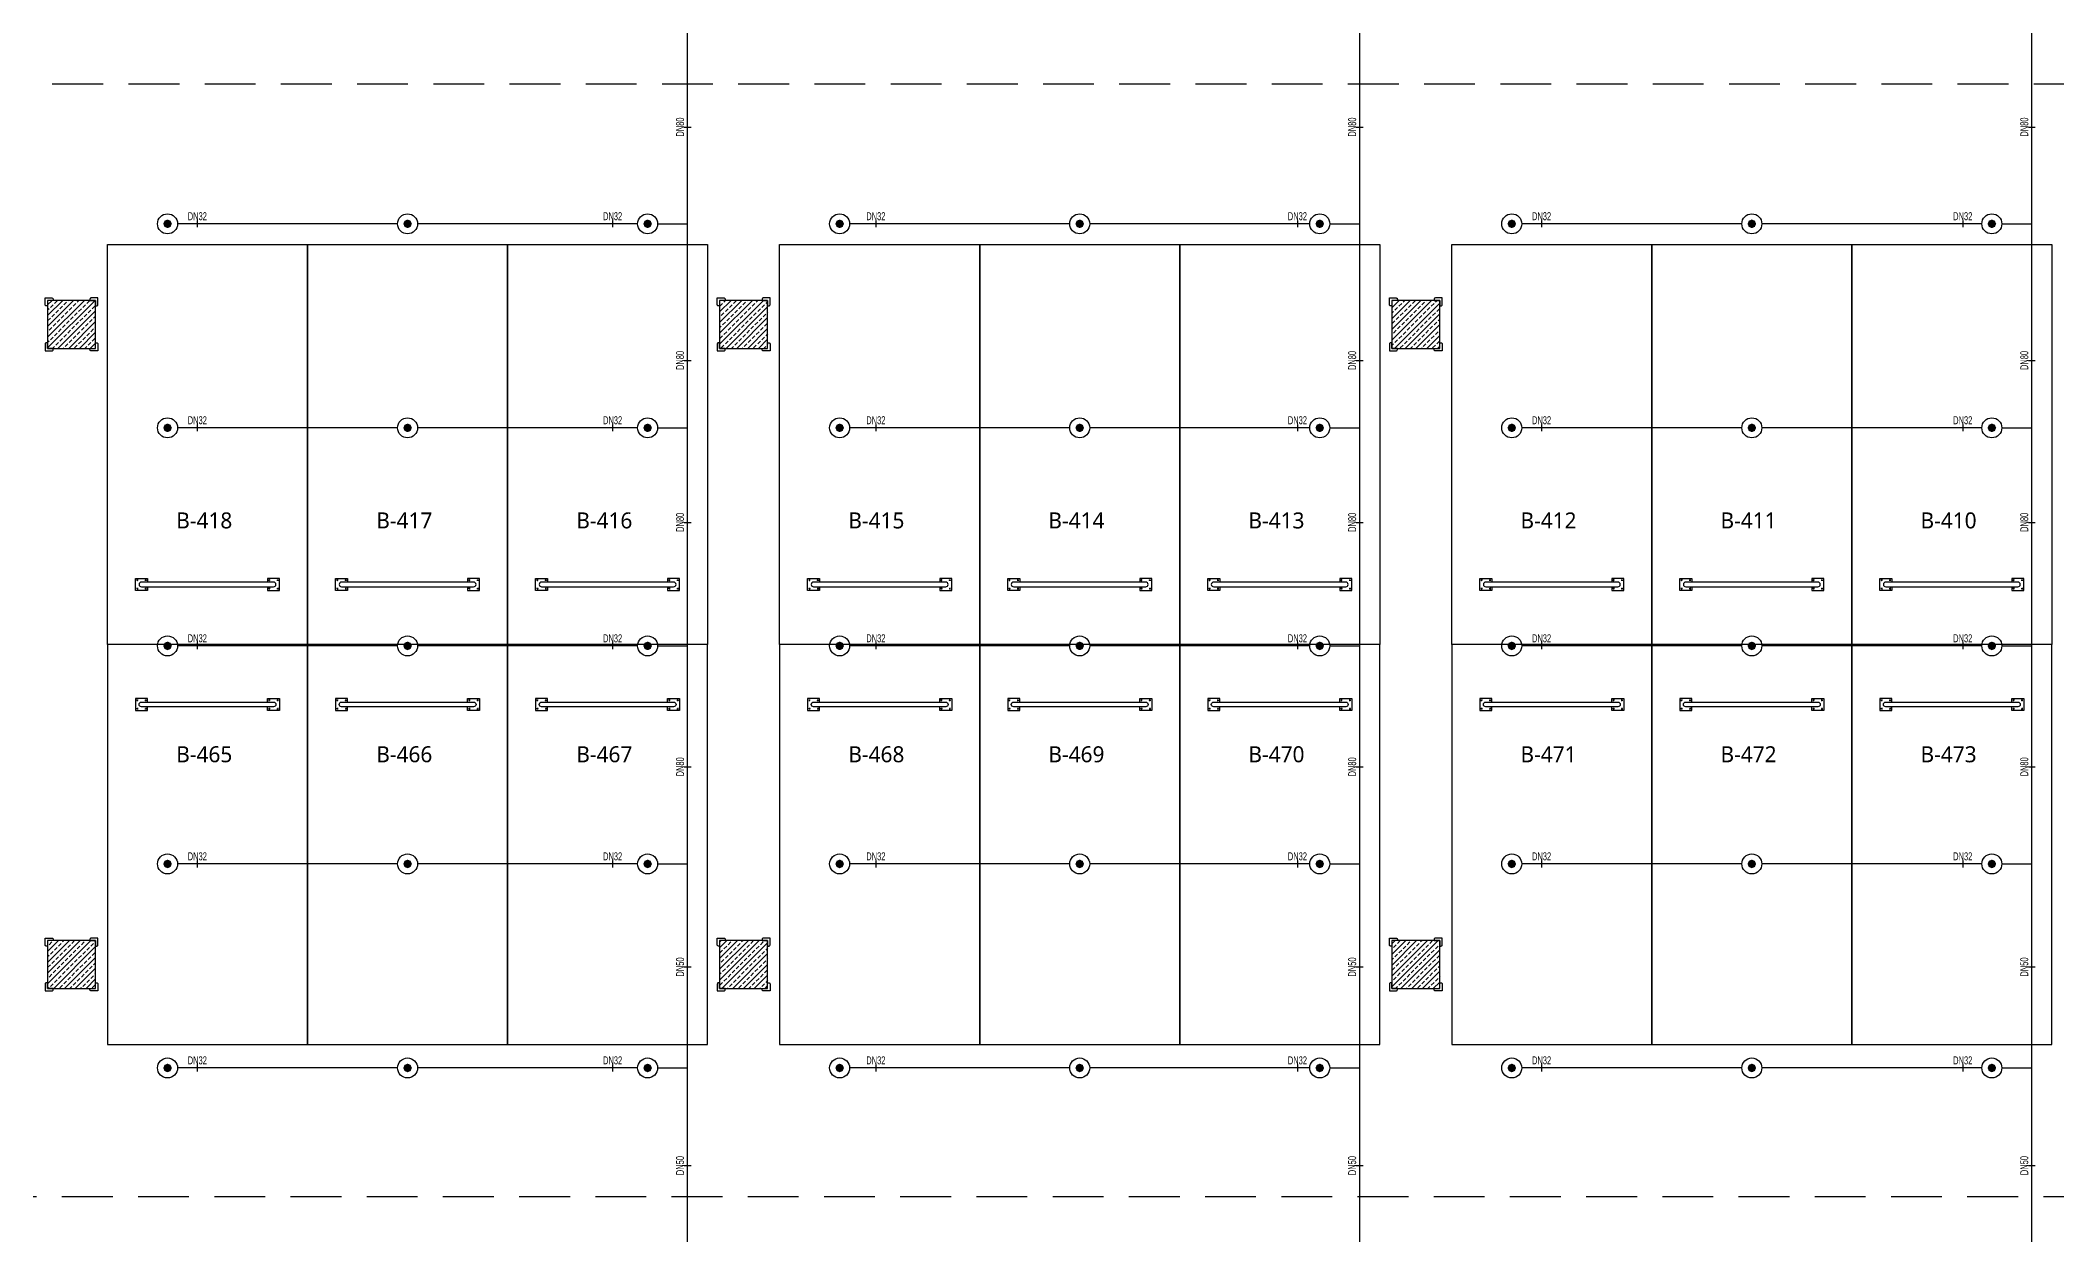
# Model space of a CAD drawing. Header units: millimetres. Extents: x -379292 to 1221486, y 92049 to 447512.
# Drawn here: x 368838 to 394038, y 173242 to 188169 of the extents above; entities that cross this region are included whole.
import ezdxf
from ezdxf.enums import TextEntityAlignment as Align

# ---------------------------------------------------------------- set-up
doc = ezdxf.new("R2010")
doc.units = ezdxf.units.MM
doc.linetypes.add('HIDDEN', pattern=[9.525, 6.35, -3.175])
for name, color, linetype in [('-M-YNGN-BORUID', 7, 'Continuous'), ('-M-YNGN-BORUUZUN', 7, 'Continuous'), ('-M-YNGN-BORUYUK', 7, 'Continuous'), ('-M-YNGN-SPR-YUK', 7, 'Continuous'), ('-M-YNGN-ZON4-CAP-', 7, 'Continuous'), ('-M-YNGN-ZON4-SPR-', 7, 'Continuous'), ('05_HATCH CONCRETE', 141, 'Continuous'), ('05_SYMBOL', 2, 'Continuous'), ('202-A-Y-MahalAd', 141, 'Continuous')]:
    doc.layers.add(name, color=color, linetype=linetype)
doc.layers.add('-M-YNGN-SPR-CAPCIZGI', color=188, linetype='Continuous', plot=False)
doc.layers.add('-M-YNGN-ZON4', color=3, linetype='SP', lineweight=30)
doc.styles.add('CIZGI', font='tahoma.ttf', dxfattribs={"width": 0.8, "oblique": 20})
doc.styles.add('HCAD', font='HCAD.SHX', dxfattribs={"width": 0.8, "height": 0.2})
doc.styles.add('PIPESIZE', font='hcad.shx', dxfattribs={"width": 0.8})
doc.styles.add('SPR-NOT', font='romans.shx')
doc.styles.get("Standard").update_dxf_attribs({"font": 'segoeuil.ttf'})
doc.linetypes.add('SP', pattern='A,2,-0.1,["SP",CIZGI,S=0.14,R=0.2,X=0,Y=-0.07],-0.255', length=2.355)
pattern_1 = [(225, (905000, -3e-07), (67.351921, -67.351921), []), (225, (904932.65, -3e-07), (67.351921, -67.351921), [47.625, -23.8125])]

# ---------------------------------------------------------------- blocks, each defined once
blk = doc.blocks.new('202_Vida')
at = {"color": 0, "linetype": 'ByBlock', "ltscale": 0.2}
for points in [[(1, 0), (-1, 0)], [(0, 1), (0, -1)]]:
    blk.add_lwpolyline(points, dxfattribs=at)
at = {"color": 0, "linetype": 'ByBlock'}
for radius in [0.42, 0.23, 0.155]:
    blk.add_circle((0, 0), radius, dxfattribs=at)
blk = doc.blocks.new('202_Stoper')
at = {"color": 0, "linetype": 'ByBlock'}
for points in [[(-750, -30), (-750, -75), (-900, -75), (-900, 75), (-750, 75), (-750, 30)], [(750, -30), (750, -75), (900, -75), (900, 75), (750, 75), (750, 30)]]:
    blk.add_lwpolyline(points, dxfattribs=at)
blk.add_lwpolyline([(825, -30, 1), (825, 30), (-825, 30, 1), (-825, -30)], format="xyb", close=True, dxfattribs=at)
at = {"color": 0, "linetype": 'ByBlock', "yscale": 10, "zscale": 10, "rotation": 180}
for p, xscale in [((-877, 53), -10), ((-772, 53), 10), ((772, 53), -10), ((877, 53), 10)]:
    blk.add_blockref('202_Vida', p, dxfattribs=dict(at, xscale=xscale))
at = {"color": 0, "linetype": 'ByBlock', "yscale": 10, "zscale": 10}
for p, xscale in [((-877, -52), 10), ((-772, -52), -10), ((772, -52), 10), ((877, -52), -10)]:
    blk.add_blockref('202_Vida', p, dxfattribs=dict(at, xscale=xscale))
blk = doc.blocks.new('202_Mahalblok')
at = {"color": 0, "linetype": 'ByBlock', "flags": 128}
blk.add_lwpolyline([(0, 0), (0, 5000), (2500, 5000), (2500, 0)], close=True, dxfattribs=at)
at = {"color": 252}
blk.add_blockref('202_Stoper', (1250, 750), dxfattribs=at)
at = {"color": 0, "linetype": 'ByBlock', "ltscale": 25}
blk.add_attdef('MAHALNO', text='', height=200, dxfattribs=at).set_placement((1209, 1390), align=Align.BOTTOM_CENTER)
blk = doc.blocks.new('bariyer')
at = {"color": 8, "ltscale": 25}
blk.add_lwpolyline([(0, -70), (15, -70, 0.414214), (30, -55), (30, 30), (-55, 30, 0.414214), (-70, 15), (-70, 0), (0, 0)], format="xyb", close=True, dxfattribs=at)
blk = doc.blocks.new('OtoParkBodrumKatMimari')
at = {"layer": '05_HATCH CONCRETE'}
h = blk.add_hatch(dxfattribs=at)
h.set_pattern_fill('ANSI33', color=8, scale=15, angle=180, style=0)
h.set_pattern_definition(pattern_1)
h.paths.add_polyline_path([(88400, 84100), (87800, 84100), (87800, 83500), (88400, 83500)])
h = blk.add_hatch(dxfattribs=at)
h.set_pattern_fill('ANSI33', color=8, scale=15, angle=180, style=0)
h.set_pattern_definition(pattern_1)
h.paths.add_polyline_path([(96800, 84100), (96200, 84100), (96200, 83500), (96800, 83500)])
h = blk.add_hatch(dxfattribs=at)
h.set_pattern_fill('ANSI33', color=8, scale=15, angle=180, style=0)
h.set_pattern_definition(pattern_1)
h.paths.add_polyline_path([(105200, 84100), (104600, 84100), (104600, 83500), (105200, 83500)])
h = blk.add_hatch(dxfattribs=at)
h.set_pattern_fill('ANSI33', color=8, scale=15, angle=180, style=0)
h.set_pattern_definition(pattern_1)
h.paths.add_polyline_path([(88400, 76100), (87800, 76100), (87800, 75500), (88400, 75500)])
h = blk.add_hatch(dxfattribs=at)
h.set_pattern_fill('ANSI33', color=8, scale=15, angle=180, style=0)
h.set_pattern_definition(pattern_1)
h.paths.add_polyline_path([(96800, 76100), (96200, 76100), (96200, 75500), (96800, 75500)])
h = blk.add_hatch(dxfattribs=at)
h.set_pattern_fill('ANSI33', color=8, scale=15, angle=180, style=0)
h.set_pattern_definition(pattern_1)
h.paths.add_polyline_path([(105200, 76100), (104600, 76100), (104600, 75500), (105200, 75500)])
at = {"color": 5}
for points in [[(88400, 84100), (87800, 84100), (87800, 83500), (88400, 83500)], [(96800, 84100), (96200, 84100), (96200, 83500), (96800, 83500)], [(105200, 84100), (104600, 84100), (104600, 83500), (105200, 83500)], [(88400, 76100), (87800, 76100), (87800, 75500), (88400, 75500)], [(96800, 76100), (96200, 76100), (96200, 75500), (96800, 75500)], [(105200, 76100), (104600, 76100), (104600, 75500), (105200, 75500)]]:
    blk.add_lwpolyline(points, close=True, dxfattribs=at)
at = {"layer": '05_SYMBOL', "color": 252, "linetype": 'HIDDEN', "ltscale": 100}
for points in [[(128500, 86800), (19400, 86800)], [(19400, 72900), (128500, 72900)]]:
    blk.add_lwpolyline(points, dxfattribs=at)
at = {"layer": '05_SYMBOL', "color": 8, "xscale": -1}
for p in [(87800, 84100), (96200, 84100), (104600, 84100), (87800, 76100), (96200, 76100), (104600, 76100)]:
    blk.add_blockref('bariyer', p, dxfattribs=at)
at = {"layer": '05_SYMBOL', "color": 8}
for p in [(88400, 84100), (96800, 84100), (105200, 84100), (88400, 76100), (96800, 76100), (105200, 76100)]:
    blk.add_blockref('bariyer', p, dxfattribs=at)
at = {"layer": '05_SYMBOL', "color": 8, "rotation": 180}
for p in [(87800, 83500), (96200, 83500), (104600, 83500), (87800, 75500), (96200, 75500), (104600, 75500)]:
    blk.add_blockref('bariyer', p, dxfattribs=at)
at = {"layer": '05_SYMBOL', "color": 8, "xscale": -1, "rotation": 180}
for p in [(88400, 83500), (96800, 83500), (105200, 83500), (88400, 75500), (96800, 75500), (105200, 75500)]:
    blk.add_blockref('bariyer', p, dxfattribs=at)
at = {"layer": '202-A-Y-MahalAd', "color": 8, "ltscale": 25}
for p, values in [((88550, 79800), {'MAHALNO': 'B-418'}), ((91050, 79800), {'MAHALNO': 'B-417'}), ((93550, 79800), {'MAHALNO': 'B-416'}), ((96950, 79800), {'MAHALNO': 'B-415'}), ((99450, 79800), {'MAHALNO': 'B-414'}), ((101950, 79800), {'MAHALNO': 'B-413'}), ((105350, 79800), {'MAHALNO': 'B-412'}), ((107850, 79800), {'MAHALNO': 'B-411'}), ((110350, 79800), {'MAHALNO': 'B-410'})]:
    blk.add_blockref('202_Mahalblok', p, dxfattribs=at).add_auto_attribs(values)
ref = blk.add_blockref('202_Mahalblok', (88550, 79800), dxfattribs=dict(at, xscale=-1, rotation=180))
ref.add_attrib('MAHALNO', 'B-465', dxfattribs={"layer": '0', "color": 0, "linetype": 'ByBlock', "ltscale": 25, "height": 200}).set_placement((89759, 78267), align=Align.BOTTOM_CENTER)
ref = blk.add_blockref('202_Mahalblok', (91050, 79800), dxfattribs=dict(at, xscale=-1, rotation=180))
ref.add_attrib('MAHALNO', 'B-466', dxfattribs={"layer": '0', "color": 0, "linetype": 'ByBlock', "ltscale": 25, "height": 200}).set_placement((92259, 78267), align=Align.BOTTOM_CENTER)
ref = blk.add_blockref('202_Mahalblok', (93550, 79800), dxfattribs=dict(at, xscale=-1, rotation=180))
ref.add_attrib('MAHALNO', 'B-467', dxfattribs={"layer": '0', "color": 0, "linetype": 'ByBlock', "ltscale": 25, "height": 200}).set_placement((94759, 78267), align=Align.BOTTOM_CENTER)
ref = blk.add_blockref('202_Mahalblok', (96950, 79800), dxfattribs=dict(at, xscale=-1, rotation=180))
ref.add_attrib('MAHALNO', 'B-468', dxfattribs={"layer": '0', "color": 0, "linetype": 'ByBlock', "ltscale": 25, "height": 200}).set_placement((98159, 78267), align=Align.BOTTOM_CENTER)
ref = blk.add_blockref('202_Mahalblok', (99450, 79800), dxfattribs=dict(at, xscale=-1, rotation=180))
ref.add_attrib('MAHALNO', 'B-469', dxfattribs={"layer": '0', "color": 0, "linetype": 'ByBlock', "ltscale": 25, "height": 200}).set_placement((100659, 78267), align=Align.BOTTOM_CENTER)
ref = blk.add_blockref('202_Mahalblok', (101950, 79800), dxfattribs=dict(at, xscale=-1, rotation=180))
ref.add_attrib('MAHALNO', 'B-470', dxfattribs={"layer": '0', "color": 0, "linetype": 'ByBlock', "ltscale": 25, "height": 200}).set_placement((103159, 78267), align=Align.BOTTOM_CENTER)
ref = blk.add_blockref('202_Mahalblok', (105350, 79800), dxfattribs=dict(at, xscale=-1, rotation=180))
ref.add_attrib('MAHALNO', 'B-471', dxfattribs={"layer": '0', "color": 0, "linetype": 'ByBlock', "ltscale": 25, "height": 200}).set_placement((106559, 78267), align=Align.BOTTOM_CENTER)
ref = blk.add_blockref('202_Mahalblok', (107850, 79800), dxfattribs=dict(at, xscale=-1, rotation=180))
ref.add_attrib('MAHALNO', 'B-472', dxfattribs={"layer": '0', "color": 0, "linetype": 'ByBlock', "ltscale": 25, "height": 200}).set_placement((109059, 78267), align=Align.BOTTOM_CENTER)
ref = blk.add_blockref('202_Mahalblok', (110350, 79800), dxfattribs=dict(at, xscale=-1, rotation=180))
ref.add_attrib('MAHALNO', 'B-473', dxfattribs={"layer": '0', "color": 0, "linetype": 'ByBlock', "ltscale": 25, "height": 200}).set_placement((111559, 78267), align=Align.BOTTOM_CENTER)
blk = doc.blocks.new('SP-C-UP-12')
at = {"ltscale": 10}
blk.add_line((0, 0), (0, 0), dxfattribs=at)
at = {"color": 1, "linetype": 'Continuous'}
blk.add_circle((0, 0), 12.5, dxfattribs=at)
at = {"ltscale": 10}
for points in [[(-5.4, 0), (-3.8, 3.8), (-3.8, -3.8), (0, 5.4)], [(-3.8, -3.8), (0, 5.4), (0, -5.4), (3.8, 3.8)], [(0, -5.4), (3.8, 3.8), (3.8, -3.8), (5.4, 0)]]:
    blk.add_solid(points, dxfattribs=at)
at = {"layer": '-M-YNGN-SPR-YUK', "style": 'SPR-NOT', "width": 0.5, "flags": 9}
for tag, p in [('YUK', (0, 17.8)), ('CAP', (0, 14.4)), ('TIP', (0.2, 10.8))]:
    blk.add_attdef(tag, text='', height=2.5, dxfattribs=at).set_placement(p, align=Align.MIDDLE_CENTER)
blk = doc.blocks.new('SPRKL100')
at = {"layer": '-M-YNGN-SPR-CAPCIZGI'}
blk.add_line((0, 0.43), (0, -0.43), dxfattribs=at)
at = {"layer": '-M-YNGN-BORUID', "color": 0, "style": 'HCAD', "width": 0.8, "flags": 1}
blk.add_attdef('DIC', text='', height=0.4, dxfattribs=at).set_placement((0, -1.69), align=Align.CENTER)
at = {"layer": '-M-YNGN-BORUUZUN', "color": 0, "style": 'HCAD', "width": 0.7}
blk.add_attdef('BOY', text='', height=0.8, dxfattribs=at).set_placement((0, -1.08), align=Align.CENTER)
at = {"layer": '-M-YNGN-BORUYUK', "color": 6, "style": 'PIPESIZE', "width": 0.8}
blk.add_attdef('YUK', text='', height=0.5, dxfattribs=at).set_placement((0, 1.87), align=Align.CENTER)
at = {"color": 0, "style": 'PIPESIZE', "width": 0.7}
blk.add_attdef('CAP', text='', height=1, dxfattribs=at).set_placement((0, 0.45), align=Align.CENTER)
blk = doc.blocks.new('A$C69E781E7')
at = {"layer": '-M-YNGN-ZON4', "ltscale": 500}
for p, q in [((-4350.9, -7485.1), (-4350.9, -2137.6)), ((-3510.9, -7485.1), (-3510.9, -2137.6)), ((-2670.9, -7485.1), (-2670.9, -2137.6)), ((-4713.4, -5882.6), (-4988.4, -5882.6)), ((-4413.4, -5882.6), (-4688.4, -5882.6)), ((-4388.4, -5882.6), (-4350.9, -5882.6)), ((-3873.4, -5882.6), (-4148.4, -5882.6)), ((-3573.4, -5882.6), (-3848.4, -5882.6)), ((-3548.4, -5882.6), (-3510.9, -5882.6)), ((-3033.4, -5882.6), (-3308.4, -5882.6)), ((-2733.4, -5882.6), (-3008.4, -5882.6)), ((-2708.4, -5882.6), (-2670.9, -5882.6)), ((-4713.4, -6137.6), (-4988.4, -6137.6)), ((-4413.4, -6137.6), (-4688.4, -6137.6)), ((-4388.4, -6137.6), (-4350.9, -6137.6)), ((-3873.4, -6137.6), (-4148.4, -6137.6)), ((-3573.4, -6137.6), (-3848.4, -6137.6)), ((-3548.4, -6137.6), (-3510.9, -6137.6)), ((-3033.4, -6137.6), (-3308.4, -6137.6)), ((-2733.4, -6137.6), (-3008.4, -6137.6)), ((-2708.4, -6137.6), (-2670.9, -6137.6)), ((-4713.4, -6410.1), (-4988.4, -6410.1)), ((-4413.4, -6410.1), (-4688.4, -6410.1)), ((-4388.4, -6410.1), (-4350.9, -6410.1)), ((-3873.4, -6410.1), (-4148.4, -6410.1)), ((-3573.4, -6410.1), (-3848.4, -6410.1)), ((-3548.4, -6410.1), (-3510.9, -6410.1)), ((-3033.4, -6410.1), (-3308.4, -6410.1)), ((-2733.4, -6410.1), (-3008.4, -6410.1)), ((-2708.4, -6410.1), (-2670.9, -6410.1)), ((-4713.4, -6682.6), (-4988.4, -6682.6)), ((-4413.4, -6682.6), (-4688.4, -6682.6)), ((-4388.4, -6682.6), (-4350.9, -6682.6)), ((-3873.4, -6682.6), (-4148.4, -6682.6)), ((-3573.4, -6682.6), (-3848.4, -6682.6)), ((-3548.4, -6682.6), (-3510.9, -6682.6)), ((-3033.4, -6682.6), (-3308.4, -6682.6)), ((-2733.4, -6682.6), (-3008.4, -6682.6)), ((-2708.4, -6682.6), (-2670.9, -6682.6)), ((-4713.4, -6937.6), (-4988.4, -6937.6)), ((-4413.4, -6937.6), (-4688.4, -6937.6)), ((-4388.4, -6937.6), (-4350.9, -6937.6)), ((-3873.4, -6937.6), (-4148.4, -6937.6)), ((-3573.4, -6937.6), (-3848.4, -6937.6)), ((-3548.4, -6937.6), (-3510.9, -6937.6)), ((-3033.4, -6937.6), (-3308.4, -6937.6)), ((-2733.4, -6937.6), (-3008.4, -6937.6)), ((-2708.4, -6937.6), (-2670.9, -6937.6))]:
    blk.add_line(p, q, dxfattribs=at)
at = {"layer": '-M-YNGN-ZON4-CAP-'}
ref = blk.add_blockref('SPRKL100', (-4350.9, -5761.7), dxfattribs=dict(at, xscale=10.00000000000001, yscale=10.00000000000001, zscale=10.00000000000001, rotation=90))
ref.add_attrib('CAP', 'DN80', dxfattribs={"layer": '0', "color": 0, "height": 10, "rotation": 90, "style": 'PIPESIZE', "width": 0.7}).set_placement((-4355.4, -5761.7), align=Align.CENTER)
ref = blk.add_blockref('SPRKL100', (-3510.9, -5761.7), dxfattribs=dict(at, xscale=10.00000000000001, yscale=10.00000000000001, zscale=10.00000000000001, rotation=90))
ref.add_attrib('CAP', 'DN80', dxfattribs={"layer": '0', "color": 0, "height": 10, "rotation": 90, "style": 'PIPESIZE', "width": 0.7}).set_placement((-3515.4, -5761.7), align=Align.CENTER)
ref = blk.add_blockref('SPRKL100', (-2670.9, -5761.7), dxfattribs=dict(at, xscale=10.00000000000001, yscale=10.00000000000001, zscale=10.00000000000001, rotation=90))
ref.add_attrib('CAP', 'DN80', dxfattribs={"layer": '0', "color": 0, "height": 10, "rotation": 90, "style": 'PIPESIZE', "width": 0.7}).set_placement((-2675.4, -5761.7), align=Align.CENTER)
ref = blk.add_blockref('SPRKL100', (-4963.7, -5882.6), dxfattribs=dict(at, xscale=10, yscale=10, zscale=10))
ref.add_attrib('CAP', 'DN32', dxfattribs={"layer": '0', "color": 0, "height": 10, "style": 'PIPESIZE', "width": 0.7}).set_placement((-4963.7, -5878.1), align=Align.CENTER)
ref = blk.add_blockref('SPRKL100', (-4444.7, -5882.6), dxfattribs=dict(at, xscale=10, yscale=10, zscale=10))
ref.add_attrib('CAP', 'DN32', dxfattribs={"layer": '0', "color": 0, "height": 10, "style": 'PIPESIZE', "width": 0.7}).set_placement((-4444.7, -5878.1), align=Align.CENTER)
ref = blk.add_blockref('SPRKL100', (-4115.7, -5882.6), dxfattribs=dict(at, xscale=10, yscale=10, zscale=10))
ref.add_attrib('CAP', 'DN32', dxfattribs={"layer": '0', "color": 0, "height": 10, "style": 'PIPESIZE', "width": 0.7}).set_placement((-4115.7, -5878.1), align=Align.CENTER)
ref = blk.add_blockref('SPRKL100', (-3588.8, -5882.6), dxfattribs=dict(at, xscale=10, yscale=10, zscale=10))
ref.add_attrib('CAP', 'DN32', dxfattribs={"layer": '0', "color": 0, "height": 10, "style": 'PIPESIZE', "width": 0.7}).set_placement((-3588.8, -5878.1), align=Align.CENTER)
ref = blk.add_blockref('SPRKL100', (-3283.7, -5882.6), dxfattribs=dict(at, xscale=10, yscale=10, zscale=10))
ref.add_attrib('CAP', 'DN32', dxfattribs={"layer": '0', "color": 0, "height": 10, "style": 'PIPESIZE', "width": 0.7}).set_placement((-3283.7, -5878.1), align=Align.CENTER)
ref = blk.add_blockref('SPRKL100', (-2757.3, -5882.6), dxfattribs=dict(at, xscale=10, yscale=10, zscale=10))
ref.add_attrib('CAP', 'DN32', dxfattribs={"layer": '0', "color": 0, "height": 10, "style": 'PIPESIZE', "width": 0.7}).set_placement((-2757.3, -5878.1), align=Align.CENTER)
ref = blk.add_blockref('SPRKL100', (-4350.9, -6053.4), dxfattribs=dict(at, xscale=10.00000000000001, yscale=10.00000000000001, zscale=10.00000000000001, rotation=90))
ref.add_attrib('CAP', 'DN80', dxfattribs={"layer": '0', "color": 0, "height": 10, "rotation": 90, "style": 'PIPESIZE', "width": 0.7}).set_placement((-4355.4, -6053.4), align=Align.CENTER)
ref = blk.add_blockref('SPRKL100', (-3510.9, -6053.4), dxfattribs=dict(at, xscale=10.00000000000001, yscale=10.00000000000001, zscale=10.00000000000001, rotation=90))
ref.add_attrib('CAP', 'DN80', dxfattribs={"layer": '0', "color": 0, "height": 10, "rotation": 90, "style": 'PIPESIZE', "width": 0.7}).set_placement((-3515.4, -6053.4), align=Align.CENTER)
ref = blk.add_blockref('SPRKL100', (-2670.9, -6053.4), dxfattribs=dict(at, xscale=10.00000000000001, yscale=10.00000000000001, zscale=10.00000000000001, rotation=90))
ref.add_attrib('CAP', 'DN80', dxfattribs={"layer": '0', "color": 0, "height": 10, "rotation": 90, "style": 'PIPESIZE', "width": 0.7}).set_placement((-2675.4, -6053.4), align=Align.CENTER)
ref = blk.add_blockref('SPRKL100', (-4963.7, -6137.6), dxfattribs=dict(at, xscale=10, yscale=10, zscale=10))
ref.add_attrib('CAP', 'DN32', dxfattribs={"layer": '0', "color": 0, "height": 10, "style": 'PIPESIZE', "width": 0.7}).set_placement((-4963.7, -6133.1), align=Align.CENTER)
ref = blk.add_blockref('SPRKL100', (-4444.7, -6137.6), dxfattribs=dict(at, xscale=10, yscale=10, zscale=10))
ref.add_attrib('CAP', 'DN32', dxfattribs={"layer": '0', "color": 0, "height": 10, "style": 'PIPESIZE', "width": 0.7}).set_placement((-4444.7, -6133.1), align=Align.CENTER)
ref = blk.add_blockref('SPRKL100', (-4115.7, -6137.6), dxfattribs=dict(at, xscale=10, yscale=10, zscale=10))
ref.add_attrib('CAP', 'DN32', dxfattribs={"layer": '0', "color": 0, "height": 10, "style": 'PIPESIZE', "width": 0.7}).set_placement((-4115.7, -6133.1), align=Align.CENTER)
ref = blk.add_blockref('SPRKL100', (-3588.8, -6137.6), dxfattribs=dict(at, xscale=10, yscale=10, zscale=10))
ref.add_attrib('CAP', 'DN32', dxfattribs={"layer": '0', "color": 0, "height": 10, "style": 'PIPESIZE', "width": 0.7}).set_placement((-3588.8, -6133.1), align=Align.CENTER)
ref = blk.add_blockref('SPRKL100', (-3283.7, -6137.6), dxfattribs=dict(at, xscale=10, yscale=10, zscale=10))
ref.add_attrib('CAP', 'DN32', dxfattribs={"layer": '0', "color": 0, "height": 10, "style": 'PIPESIZE', "width": 0.7}).set_placement((-3283.7, -6133.1), align=Align.CENTER)
ref = blk.add_blockref('SPRKL100', (-2757.3, -6137.6), dxfattribs=dict(at, xscale=10, yscale=10, zscale=10))
ref.add_attrib('CAP', 'DN32', dxfattribs={"layer": '0', "color": 0, "height": 10, "style": 'PIPESIZE', "width": 0.7}).set_placement((-2757.3, -6133.1), align=Align.CENTER)
ref = blk.add_blockref('SPRKL100', (-4350.9, -6255.7), dxfattribs=dict(at, xscale=10.00000000000001, yscale=10.00000000000001, zscale=10.00000000000001, rotation=90))
ref.add_attrib('CAP', 'DN80', dxfattribs={"layer": '0', "color": 0, "height": 10, "rotation": 90, "style": 'PIPESIZE', "width": 0.7}).set_placement((-4355.4, -6255.7), align=Align.CENTER)
ref = blk.add_blockref('SPRKL100', (-3510.9, -6255.7), dxfattribs=dict(at, xscale=10.00000000000001, yscale=10.00000000000001, zscale=10.00000000000001, rotation=90))
ref.add_attrib('CAP', 'DN80', dxfattribs={"layer": '0', "color": 0, "height": 10, "rotation": 90, "style": 'PIPESIZE', "width": 0.7}).set_placement((-3515.4, -6255.7), align=Align.CENTER)
ref = blk.add_blockref('SPRKL100', (-2670.9, -6255.7), dxfattribs=dict(at, xscale=10.00000000000001, yscale=10.00000000000001, zscale=10.00000000000001, rotation=90))
ref.add_attrib('CAP', 'DN80', dxfattribs={"layer": '0', "color": 0, "height": 10, "rotation": 90, "style": 'PIPESIZE', "width": 0.7}).set_placement((-2675.4, -6255.7), align=Align.CENTER)
ref = blk.add_blockref('SPRKL100', (-4963.7, -6410.1), dxfattribs=dict(at, xscale=10, yscale=10, zscale=10))
ref.add_attrib('CAP', 'DN32', dxfattribs={"layer": '0', "color": 0, "height": 10, "style": 'PIPESIZE', "width": 0.7}).set_placement((-4963.7, -6405.6), align=Align.CENTER)
ref = blk.add_blockref('SPRKL100', (-4444.7, -6410.1), dxfattribs=dict(at, xscale=10, yscale=10, zscale=10))
ref.add_attrib('CAP', 'DN32', dxfattribs={"layer": '0', "color": 0, "height": 10, "style": 'PIPESIZE', "width": 0.7}).set_placement((-4444.7, -6405.6), align=Align.CENTER)
ref = blk.add_blockref('SPRKL100', (-4115.7, -6410.1), dxfattribs=dict(at, xscale=10, yscale=10, zscale=10))
ref.add_attrib('CAP', 'DN32', dxfattribs={"layer": '0', "color": 0, "height": 10, "style": 'PIPESIZE', "width": 0.7}).set_placement((-4115.7, -6405.6), align=Align.CENTER)
ref = blk.add_blockref('SPRKL100', (-3588.8, -6410.1), dxfattribs=dict(at, xscale=10, yscale=10, zscale=10))
ref.add_attrib('CAP', 'DN32', dxfattribs={"layer": '0', "color": 0, "height": 10, "style": 'PIPESIZE', "width": 0.7}).set_placement((-3588.8, -6405.6), align=Align.CENTER)
ref = blk.add_blockref('SPRKL100', (-3283.7, -6410.1), dxfattribs=dict(at, xscale=10, yscale=10, zscale=10))
ref.add_attrib('CAP', 'DN32', dxfattribs={"layer": '0', "color": 0, "height": 10, "style": 'PIPESIZE', "width": 0.7}).set_placement((-3283.7, -6405.6), align=Align.CENTER)
ref = blk.add_blockref('SPRKL100', (-2757.3, -6410.1), dxfattribs=dict(at, xscale=10, yscale=10, zscale=10))
ref.add_attrib('CAP', 'DN32', dxfattribs={"layer": '0', "color": 0, "height": 10, "style": 'PIPESIZE', "width": 0.7}).set_placement((-2757.3, -6405.6), align=Align.CENTER)
ref = blk.add_blockref('SPRKL100', (-4350.9, -6561.3), dxfattribs=dict(at, xscale=10.00000000000001, yscale=10.00000000000001, zscale=10.00000000000001, rotation=90))
ref.add_attrib('CAP', 'DN80', dxfattribs={"layer": '0', "color": 0, "height": 10, "rotation": 90, "style": 'PIPESIZE', "width": 0.7}).set_placement((-4355.4, -6561.3), align=Align.CENTER)
ref = blk.add_blockref('SPRKL100', (-3510.9, -6561.3), dxfattribs=dict(at, xscale=10.00000000000001, yscale=10.00000000000001, zscale=10.00000000000001, rotation=90))
ref.add_attrib('CAP', 'DN80', dxfattribs={"layer": '0', "color": 0, "height": 10, "rotation": 90, "style": 'PIPESIZE', "width": 0.7}).set_placement((-3515.4, -6561.3), align=Align.CENTER)
ref = blk.add_blockref('SPRKL100', (-2670.9, -6561.3), dxfattribs=dict(at, xscale=10.00000000000001, yscale=10.00000000000001, zscale=10.00000000000001, rotation=90))
ref.add_attrib('CAP', 'DN80', dxfattribs={"layer": '0', "color": 0, "height": 10, "rotation": 90, "style": 'PIPESIZE', "width": 0.7}).set_placement((-2675.4, -6561.3), align=Align.CENTER)
ref = blk.add_blockref('SPRKL100', (-4963.7, -6682.6), dxfattribs=dict(at, xscale=10, yscale=10, zscale=10))
ref.add_attrib('CAP', 'DN32', dxfattribs={"layer": '0', "color": 0, "height": 10, "style": 'PIPESIZE', "width": 0.7}).set_placement((-4963.7, -6678.1), align=Align.CENTER)
ref = blk.add_blockref('SPRKL100', (-4444.7, -6682.6), dxfattribs=dict(at, xscale=10, yscale=10, zscale=10))
ref.add_attrib('CAP', 'DN32', dxfattribs={"layer": '0', "color": 0, "height": 10, "style": 'PIPESIZE', "width": 0.7}).set_placement((-4444.7, -6678.1), align=Align.CENTER)
ref = blk.add_blockref('SPRKL100', (-4115.7, -6682.6), dxfattribs=dict(at, xscale=10, yscale=10, zscale=10))
ref.add_attrib('CAP', 'DN32', dxfattribs={"layer": '0', "color": 0, "height": 10, "style": 'PIPESIZE', "width": 0.7}).set_placement((-4115.7, -6678.1), align=Align.CENTER)
ref = blk.add_blockref('SPRKL100', (-3588.8, -6682.6), dxfattribs=dict(at, xscale=10, yscale=10, zscale=10))
ref.add_attrib('CAP', 'DN32', dxfattribs={"layer": '0', "color": 0, "height": 10, "style": 'PIPESIZE', "width": 0.7}).set_placement((-3588.8, -6678.1), align=Align.CENTER)
ref = blk.add_blockref('SPRKL100', (-3283.7, -6682.6), dxfattribs=dict(at, xscale=10, yscale=10, zscale=10))
ref.add_attrib('CAP', 'DN32', dxfattribs={"layer": '0', "color": 0, "height": 10, "style": 'PIPESIZE', "width": 0.7}).set_placement((-3283.7, -6678.1), align=Align.CENTER)
ref = blk.add_blockref('SPRKL100', (-2757.3, -6682.6), dxfattribs=dict(at, xscale=10, yscale=10, zscale=10))
ref.add_attrib('CAP', 'DN32', dxfattribs={"layer": '0', "color": 0, "height": 10, "style": 'PIPESIZE', "width": 0.7}).set_placement((-2757.3, -6678.1), align=Align.CENTER)
ref = blk.add_blockref('SPRKL100', (-4350.9, -6811.4), dxfattribs=dict(at, xscale=10.00000000000001, yscale=10.00000000000001, zscale=10.00000000000001, rotation=90))
ref.add_attrib('CAP', 'DN50', dxfattribs={"layer": '0', "color": 0, "height": 10, "rotation": 90, "style": 'PIPESIZE', "width": 0.7}).set_placement((-4355.4, -6811.4), align=Align.CENTER)
ref = blk.add_blockref('SPRKL100', (-3510.9, -6811.4), dxfattribs=dict(at, xscale=10.00000000000001, yscale=10.00000000000001, zscale=10.00000000000001, rotation=90))
ref.add_attrib('CAP', 'DN50', dxfattribs={"layer": '0', "color": 0, "height": 10, "rotation": 90, "style": 'PIPESIZE', "width": 0.7}).set_placement((-3515.4, -6811.4), align=Align.CENTER)
ref = blk.add_blockref('SPRKL100', (-2670.9, -6811.4), dxfattribs=dict(at, xscale=10.00000000000001, yscale=10.00000000000001, zscale=10.00000000000001, rotation=90))
ref.add_attrib('CAP', 'DN50', dxfattribs={"layer": '0', "color": 0, "height": 10, "rotation": 90, "style": 'PIPESIZE', "width": 0.7}).set_placement((-2675.4, -6811.4), align=Align.CENTER)
ref = blk.add_blockref('SPRKL100', (-4963.7, -6937.6), dxfattribs=dict(at, xscale=10, yscale=10, zscale=10))
ref.add_attrib('CAP', 'DN32', dxfattribs={"layer": '0', "color": 0, "height": 10, "style": 'PIPESIZE', "width": 0.7}).set_placement((-4963.7, -6933.1), align=Align.CENTER)
ref = blk.add_blockref('SPRKL100', (-4444.7, -6937.6), dxfattribs=dict(at, xscale=10, yscale=10, zscale=10))
ref.add_attrib('CAP', 'DN32', dxfattribs={"layer": '0', "color": 0, "height": 10, "style": 'PIPESIZE', "width": 0.7}).set_placement((-4444.7, -6933.1), align=Align.CENTER)
ref = blk.add_blockref('SPRKL100', (-4115.7, -6937.6), dxfattribs=dict(at, xscale=10, yscale=10, zscale=10))
ref.add_attrib('CAP', 'DN32', dxfattribs={"layer": '0', "color": 0, "height": 10, "style": 'PIPESIZE', "width": 0.7}).set_placement((-4115.7, -6933.1), align=Align.CENTER)
ref = blk.add_blockref('SPRKL100', (-3588.8, -6937.6), dxfattribs=dict(at, xscale=10, yscale=10, zscale=10))
ref.add_attrib('CAP', 'DN32', dxfattribs={"layer": '0', "color": 0, "height": 10, "style": 'PIPESIZE', "width": 0.7}).set_placement((-3588.8, -6933.1), align=Align.CENTER)
ref = blk.add_blockref('SPRKL100', (-3283.7, -6937.6), dxfattribs=dict(at, xscale=10, yscale=10, zscale=10))
ref.add_attrib('CAP', 'DN32', dxfattribs={"layer": '0', "color": 0, "height": 10, "style": 'PIPESIZE', "width": 0.7}).set_placement((-3283.7, -6933.1), align=Align.CENTER)
ref = blk.add_blockref('SPRKL100', (-2757.3, -6937.6), dxfattribs=dict(at, xscale=10, yscale=10, zscale=10))
ref.add_attrib('CAP', 'DN32', dxfattribs={"layer": '0', "color": 0, "height": 10, "style": 'PIPESIZE', "width": 0.7}).set_placement((-2757.3, -6933.1), align=Align.CENTER)
ref = blk.add_blockref('SPRKL100', (-4350.9, -7059.6), dxfattribs=dict(at, xscale=10.00000000000001, yscale=10.00000000000001, zscale=10.00000000000001, rotation=90))
ref.add_attrib('CAP', 'DN50', dxfattribs={"layer": '0', "color": 0, "height": 10, "rotation": 90, "style": 'PIPESIZE', "width": 0.7}).set_placement((-4355.4, -7059.6), align=Align.CENTER)
ref = blk.add_blockref('SPRKL100', (-3510.9, -7059.6), dxfattribs=dict(at, xscale=10.00000000000001, yscale=10.00000000000001, zscale=10.00000000000001, rotation=90))
ref.add_attrib('CAP', 'DN50', dxfattribs={"layer": '0', "color": 0, "height": 10, "rotation": 90, "style": 'PIPESIZE', "width": 0.7}).set_placement((-3515.4, -7059.6), align=Align.CENTER)
ref = blk.add_blockref('SPRKL100', (-2670.9, -7059.6), dxfattribs=dict(at, xscale=10.00000000000001, yscale=10.00000000000001, zscale=10.00000000000001, rotation=90))
ref.add_attrib('CAP', 'DN50', dxfattribs={"layer": '0', "color": 0, "height": 10, "rotation": 90, "style": 'PIPESIZE', "width": 0.7}).set_placement((-2675.4, -7059.6), align=Align.CENTER)
at = {"layer": '-M-YNGN-ZON4-SPR-'}
for p in [(-5000.9, -5882.6), (-4700.9, -5882.6), (-4400.9, -5882.6), (-4160.9, -5882.6), (-3860.9, -5882.6), (-3560.9, -5882.6), (-3320.9, -5882.6), (-3020.9, -5882.6), (-2720.9, -5882.6), (-5000.9, -6137.6), (-4700.9, -6137.6), (-4400.9, -6137.6), (-4160.9, -6137.6), (-3860.9, -6137.6), (-3560.9, -6137.6), (-3320.9, -6137.6), (-3020.9, -6137.6), (-2720.9, -6137.6), (-5000.9, -6410.1), (-4700.9, -6410.1), (-4400.9, -6410.1), (-4160.9, -6410.1), (-3860.9, -6410.1), (-3560.9, -6410.1), (-3320.9, -6410.1), (-3020.9, -6410.1), (-2720.9, -6410.1), (-5000.9, -6682.6), (-4700.9, -6682.6), (-4400.9, -6682.6), (-4160.9, -6682.6), (-3860.9, -6682.6), (-3560.9, -6682.6), (-3320.9, -6682.6), (-3020.9, -6682.6), (-2720.9, -6682.6), (-5000.9, -6937.6), (-4700.9, -6937.6), (-4400.9, -6937.6), (-4160.9, -6937.6), (-3860.9, -6937.6), (-3560.9, -6937.6), (-3320.9, -6937.6), (-3020.9, -6937.6), (-2720.9, -6937.6)]:
    blk.add_blockref('SP-C-UP-12', p, dxfattribs=at)

msp = doc.modelspace()

# ---------------------------------------------------------------- block references
at = {"color": 8}
msp.add_blockref('OtoParkBodrumKatMimari', (281127.6, 100818.8), dxfattribs=at)

# ---------------------------------------------------------------- next in the draw order: block references
at = {"layer": '-M-YNGN-ZON4', "ltscale": 25, "xscale": 10, "yscale": 10, "zscale": 10}
msp.add_blockref('A$C69E781E7', (420436.6, 244701.5), dxfattribs=at)

doc.saveas('drawing.dxf')
